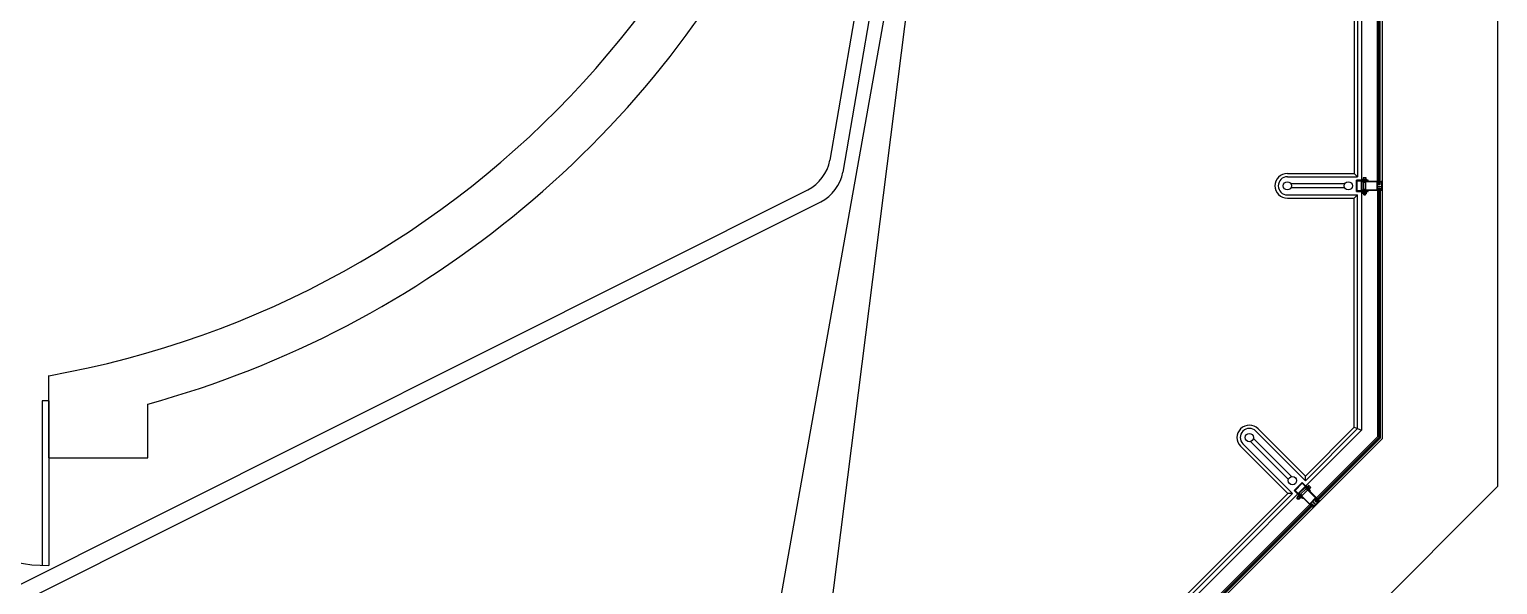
# Model space of a CAD drawing. Extents: x -1592 to 8, y 0 to 418.
# Drawn here: x -1146.07 to -1137.16, y 373.22 to 376.59 of the extents above; entities that cross this region are included whole.
import ezdxf

# ---------------------------------------------------------------- set-up
doc = ezdxf.new("R2010")
doc.units = 0
doc.header["$LTSCALE"] = 0.5
doc.header["$MEASUREMENT"] = 0
for name, color, linetype in [('edificio', 1, 'CONTINUOUS'), ('SALIDAS', 3, 'CONTINUOUS'), ('vidrio', 6, 'CONTINUOUS')]:
    doc.layers.add(name, color=color, linetype=linetype)

# ---------------------------------------------------------------- blocks, each defined once
blk = doc.blocks.new('apoymuro-cortina')
at = {"layer": 'vidrio', "color": 1, "linetype": 'Continuous'}
for p, q in [((0, 0), (-0.0989, 0)), ((0, -0.0574), (0, 0)), ((-0.125, -0.0006), (-0.125, -0.0568)), ((-0.1193, 0), (-0.1244, 0)), ((-0.1244, -0.0574), (-0.1193, -0.0574)), ((-0.122, -0.0096), (-0.122, -0.0032)), ((-0.122, -0.032), (-0.122, -0.0134)), ((-0.0962, -0.032), (-0.122, -0.032)), ((-0.122, -0.0348), (-0.0962, -0.0348)), ((-0.122, -0.044), (-0.122, -0.0348)), ((-0.122, -0.0542), (-0.122, -0.0478)), ((-0.1213, -0.0026), (-0.1199, -0.0026)), ((-0.1199, -0.0102), (-0.1213, -0.0102)), ((-0.1213, -0.0128), (-0.1193, -0.0128)), ((-0.1193, -0.0447), (-0.1213, -0.0447)), ((-0.1213, -0.0472), (-0.1199, -0.0472)), ((-0.1199, -0.0549), (-0.1213, -0.0549)), ((-0.1199, -0.0026), (-0.1199, -0.0038)), ((-0.1199, -0.0089), (-0.1199, -0.0102)), ((-0.1199, -0.0472), (-0.1199, -0.0485)), ((-0.1199, -0.0536), (-0.1199, -0.0549)), ((-0.1186, -0.0038), (-0.1186, -0.0006)), ((-0.1186, -0.0121), (-0.1186, -0.0089)), ((-0.1186, -0.0485), (-0.1186, -0.0453)), ((-0.1186, -0.0568), (-0.1186, -0.0536)), ((-0.0995, -0.0006), (-0.0995, -0.0038)), ((-0.0995, -0.0089), (-0.0995, -0.0121)), ((-0.0995, -0.0453), (-0.0995, -0.0485)), ((-0.0995, -0.0536), (-0.0995, -0.0568)), ((-0.0989, -0.0128), (-0.0968, -0.0128)), ((-0.0968, -0.0447), (-0.0989, -0.0447)), ((-0.0989, -0.0574), (-0.0938, -0.0574)), ((-0.0982, -0.0026), (-0.0968, -0.0026)), ((-0.0982, -0.0038), (-0.0982, -0.0026)), ((-0.0982, -0.0102), (-0.0982, -0.0089)), ((-0.0968, -0.0102), (-0.0982, -0.0102)), ((-0.0982, -0.0472), (-0.0968, -0.0472)), ((-0.0982, -0.0485), (-0.0982, -0.0472)), ((-0.0982, -0.0549), (-0.0982, -0.0536)), ((-0.0968, -0.0549), (-0.0982, -0.0549)), ((-0.0962, -0.0032), (-0.0962, -0.0096)), ((-0.0962, -0.0134), (-0.0962, -0.032)), ((-0.0962, -0.0348), (-0.0962, -0.044)), ((-0.0962, -0.0478), (-0.0962, -0.0542)), ((-0.0938, -0.0574), (0, -0.0574)), ((-0.0931, -0.0033), (-0.0931, -0.0541)), ((-0.0036, -0.0028), (-0.0926, -0.0028)), ((-0.0926, -0.0546), (-0.0036, -0.0546)), ((-0.0031, -0.0541), (-0.0031, -0.0033))]:
    blk.add_line(p, q, dxfattribs=at)
at = {"layer": 'vidrio', "linetype": 'Continuous'}
for p, q in [((-0.0397, 0.0015), (-0.0397, 0.0051)), ((-0.0397, 0.0051), (0.0307, 0.0051)), ((0.0272, 0.0015), (-0.0397, 0.0015)), ((-0.0318, 0.0056), (-0.0318, 0.0075)), ((-0.0318, 0.0075), (-0.0055, 0.0075)), ((-0.0055, 0.0056), (-0.0318, 0.0056)), ((-0.0087, 0.0103), (-0.0287, 0.0103)), ((-0.0287, 0.0103), (-0.0287, 0.0078)), ((-0.0287, 0.0078), (-0.0087, 0.0078)), ((-0.0283, 0.0111), (-0.0283, 0.0201)), ((-0.026, 0.0207), (-0.0113, 0.0207)), ((-0.0113, 0.0105), (-0.026, 0.0105)), ((-0.0237, 0.0201), (-0.0237, 0.0111)), ((-0.0145, 0.0208), (-0.0228, 0.0208)), ((-0.0137, 0.0111), (-0.0137, 0.0201)), ((-0.009, 0.0201), (-0.009, 0.0111)), ((-0.0087, 0.0078), (-0.0087, 0.0103)), ((-0.0055, 0.0075), (-0.0055, 0.0056)), ((0.0272, -0.0589), (0.0272, 0.0015)), ((0.0307, -0.0625), (0.0307, 0.0051)), ((-0.1052, -0.0438), (-0.1133, -0.0438)), ((-0.0397, -0.0589), (0.0272, -0.0589)), ((-0.0397, -0.0625), (-0.0397, -0.0589)), ((0.0307, -0.0625), (-0.0397, -0.0625)), ((-0.0318, -0.0631), (-0.0318, -0.065)), ((-0.0055, -0.0631), (-0.0318, -0.0631)), ((-0.0318, -0.065), (-0.0055, -0.065)), ((-0.0287, -0.0677), (-0.0287, -0.0652)), ((-0.0287, -0.0652), (-0.0087, -0.0652)), ((-0.0087, -0.0677), (-0.0287, -0.0677)), ((-0.0283, -0.0686), (-0.0283, -0.0775)), ((-0.0113, -0.068), (-0.026, -0.068)), ((-0.026, -0.0782), (-0.0113, -0.0782)), ((-0.0127, -0.0055), (-0.0248, -0.0055)), ((-0.0248, -0.0055), (-0.0248, -0.0516)), ((-0.0248, -0.0516), (-0.0127, -0.0516)), ((-0.0247, -0.083), (-0.0247, -0.0782)), ((-0.0127, -0.0792), (-0.0247, -0.0792)), ((-0.0127, -0.0811), (-0.0247, -0.0811)), ((-0.0247, -0.083), (-0.0237, -0.0839)), ((-0.0127, -0.083), (-0.0247, -0.083)), ((-0.0237, -0.0775), (-0.0237, -0.0686)), ((-0.0136, -0.0839), (-0.0237, -0.0839)), ((-0.0145, -0.0783), (-0.0228, -0.0783)), ((-0.0145, -0.0802), (-0.0228, -0.0802)), ((-0.0145, -0.0821), (-0.0228, -0.0821)), ((-0.0187, -0.0838), (-0.0187, -0.0839)), ((-0.0137, -0.0686), (-0.0137, -0.0775)), ((-0.0127, -0.083), (-0.0136, -0.0839)), ((-0.0127, -0.0516), (-0.0127, -0.0055)), ((-0.0127, -0.083), (-0.0127, -0.0782)), ((-0.009, -0.0775), (-0.009, -0.0686)), ((-0.0087, -0.0652), (-0.0087, -0.0677)), ((-0.0055, -0.065), (-0.0055, -0.0631))]:
    blk.add_line(p, q, dxfattribs=at)
at = {"layer": 'vidrio', "color": 1, "linetype": 'Continuous', "extrusion": (0, 0, -1)}
for centre, major_axis, start_param, end_param in [((-0.0989, -0.0006), (0.000451, -0.000451), 2.356194, 3.926991), ((-0.1244, -0.0006), (0.000451, -0.000451), 2.356194, 3.926991), ((-0.1244, -0.0568), (0.000451, 0.000451), 2.356194, 3.926991), ((-0.1213, -0.0032), (0.000451, -0.000451), 2.356194, 3.926991), ((-0.1213, -0.0096), (0.000451, 0.000451), 2.356194, 3.926991), ((-0.1213, -0.0134), (0.000451, -0.000451), 2.356194, 3.926991), ((-0.1213, -0.044), (0.000451, 0.000451), 2.356194, 3.926991), ((-0.1213, -0.0478), (0.000451, -0.000451), 2.356194, 3.926991), ((-0.1213, -0.0542), (0.000451, 0.000451), 2.356194, 3.926991), ((-0.1193, -0.0038), (0.000451, 0.000451), 2.356194, 3.926991), ((-0.1193, -0.0089), (0.000451, -0.000451), 2.356194, 3.926991), ((-0.1193, -0.0485), (0.000451, 0.000451), 2.356194, 3.926991), ((-0.1193, -0.0536), (0.000451, -0.000451), 2.356194, 3.926991), ((-0.1193, -0.0006), (0.000451, -0.000451), 3.926991, 5.497787), ((-0.1193, -0.0038), (0.000451, -0.000451), -0.785398, 0.785398), ((-0.1193, -0.0089), (0.000451, -0.000451), 3.926991, 5.497787), ((-0.1193, -0.0121), (0.000451, -0.000451), -0.785398, 0.785398), ((-0.1193, -0.0453), (0.000451, -0.000451), 3.926991, 5.497787), ((-0.1193, -0.0485), (0.000451, -0.000451), -0.785398, 0.785398), ((-0.1193, -0.0536), (0.000451, -0.000451), 3.926991, 5.497787), ((-0.1193, -0.0568), (0.000451, -0.000451), -0.785398, 0.785398), ((-0.0989, -0.0038), (0.000451, 0.000451), 2.356194, 3.926991), ((-0.0989, -0.0089), (0.000451, -0.000451), 2.356194, 3.926991), ((-0.0989, -0.0121), (0.000451, 0.000451), 2.356194, 3.926991), ((-0.0989, -0.0453), (0.000451, -0.000451), 2.356194, 3.926991), ((-0.0989, -0.0485), (0.000451, 0.000451), 2.356194, 3.926991), ((-0.0989, -0.0536), (0.000451, -0.000451), 2.356194, 3.926991), ((-0.0989, -0.0568), (0.000451, 0.000451), 2.356194, 3.926991), ((-0.0989, -0.0038), (0.000451, -0.000451), -0.785398, 0.785398), ((-0.0989, -0.0089), (0.000451, -0.000451), 3.926991, 5.497787), ((-0.0989, -0.0485), (0.000451, -0.000451), -0.785398, 0.785398), ((-0.0989, -0.0536), (0.000451, -0.000451), 3.926991, 5.497787), ((-0.0968, -0.0032), (0.000451, 0.000451), 5.497787, 7.068583), ((-0.0968, -0.0096), (0.000451, -0.000451), -0.785398, 0.785398), ((-0.0968, -0.0134), (0.000451, -0.000451), 3.926991, 5.497787), ((-0.0968, -0.044), (0.000451, -0.000451), -0.785398, 0.785398), ((-0.0968, -0.0478), (0.000451, 0.000451), 5.497787, 7.068583), ((-0.0926, -0.0033), (0.000361, 0.000361), 3.926991, 5.497787), ((-0.0926, -0.0541), (0.000361, 0.000361), 2.356194, 3.926991)]:
    blk.add_ellipse(centre, major_axis=major_axis, ratio=1, start_param=start_param, end_param=end_param, dxfattribs=at)
at = {"layer": 'vidrio', "linetype": 'Continuous', "extrusion": (0, 0, -1)}
for centre, major_axis, start_param, end_param in [((-0.026, 0.0161), (0.00325, -0.00325), 3.399063, 4.454918), ((-0.026, 0.0151), (0.00325, -0.00325), 0.257471, 1.313326), ((-0.0187, 0.0004), (0.0144, -0.0144), 3.678281, 4.175701), ((-0.0187, 0.0309), (0.0144, 0.0144), 2.107484, 2.604904), ((-0.0113, 0.0161), (0.00325, -0.00325), 3.399063, 4.454918), ((-0.0113, 0.0151), (0.00325, -0.00325), 0.257471, 1.313326), ((-0.026, -0.0726), (0.00325, 0.00325), 4.96986, 6.025715), ((-0.026, -0.0736), (0.00325, 0.00325), 1.828267, 2.884122), ((-0.0187, -0.0883), (0.0144, 0.0144), 5.249077, 5.746497), ((-0.0187, -0.0578), (0.0144, -0.0144), 0.536688, 1.034108), ((-0.0113, -0.0726), (0.00325, 0.00325), 4.96986, 6.025715), ((-0.0113, -0.0736), (0.00325, 0.00325), 1.828267, 2.884122)]:
    blk.add_ellipse(centre, major_axis=major_axis, ratio=1, start_param=start_param, end_param=end_param, dxfattribs=at)
at = {"layer": 'vidrio', "color": 5, "linetype": 'Continuous', "extrusion": (0, 0, -1)}
for centre, major_axis, start_param, end_param in [((-0.0036, -0.0033), (0.000361, -0.000361), 3.926991, 5.497787), ((-0.0036, -0.0541), (0.000361, 0.000361), 0.785398, 2.356194)]:
    blk.add_ellipse(centre, major_axis=major_axis, ratio=1, start_param=start_param, end_param=end_param, dxfattribs=at)

msp = doc.modelspace()

# ---------------------------------------------------------------- linework, layer by layer
at = {"layer": 'edificio', "color": 1}
for p, q in [((-1137.1642, 385.9983), (-1137.1642, 373.811)), ((-1138.0916, 375.6488), (-1138.4176, 375.6488)), ((-1138.0916, 375.6238), (-1138.4176, 375.6238)), ((-1137.1642, 373.811), (-1140.1142, 370.861))]:
    msp.add_line(p, q, dxfattribs=at)
at = {"layer": 'edificio'}
for p, q in [((-1137.9892, 382.9572), (-1137.9892, 374.1528)), ((-1137.8759, 375.6425), (-1137.884, 375.6425)), ((-1140.8849, 371.2571), (-1137.9892, 374.1528)), ((-1138.415, 373.8718), (-1138.6454, 374.1023)), ((-1138.4326, 373.8541), (-1138.6631, 374.0846)), ((-1145.9496, 373.9863), (-1145.3496, 373.9863))]:
    msp.add_line(p, q, dxfattribs=at)
at = {"layer": 'edificio', "color": 6}
for p, q in [((-1137.8642, 382.9572), (-1137.8642, 374.1009)), ((-1138.0342, 378.5613), (-1138.0342, 375.7113)), ((-1138.0142, 378.5813), (-1138.0142, 375.6913)), ((-1138.4392, 375.7113), (-1138.0342, 375.7113)), ((-1138.0142, 375.6913), (-1138.0342, 375.7113)), ((-1138.4392, 375.6913), (-1138.0142, 375.6913)), ((-1138.4392, 375.5813), (-1138.0142, 375.5813)), ((-1138.4392, 375.5613), (-1138.0342, 375.5613)), ((-1138.0142, 375.5813), (-1138.0342, 375.5613)), ((-1138.0342, 374.1714), (-1138.0342, 375.5613)), ((-1138.0142, 374.1631), (-1138.0142, 375.5813)), ((-1137.8642, 374.1009), (-1140.8392, 371.1259)), ((-1138.6307, 374.1477), (-1138.3302, 373.8471)), ((-1138.6166, 374.1618), (-1138.3302, 373.8754)), ((-1138.3302, 373.8754), (-1138.0342, 374.1714)), ((-1138.0142, 374.1631), (-1138.3302, 373.8471)), ((-1138.0342, 374.1714), (-1137.9892, 374.1528)), ((-1138.7226, 374.0557), (-1138.4363, 373.7694)), ((-1138.7085, 374.0699), (-1138.408, 373.7694)), ((-1138.3302, 373.8471), (-1138.3302, 373.8754)), ((-1140.4515, 371.7258), (-1138.408, 373.7694)), ((-1140.4515, 371.7541), (-1138.4363, 373.7694)), ((-1138.408, 373.7694), (-1138.4363, 373.7694))]:
    msp.add_line(p, q, dxfattribs=at)
at = {"layer": 'edificio', "linetype": 'Continuous'}
for p, q in [((-1137.8933, 375.665), (-1137.8933, 377.1076)), ((-1137.884, 375.6425), (-1137.884, 377.1214)), ((-1137.8799, 375.6425), (-1137.8799, 377.1214)), ((-1137.8759, 375.6425), (-1137.8759, 377.1214)), ((-1137.884, 375.6216), (-1137.884, 374.1092)), ((-1137.8799, 375.6216), (-1137.8799, 374.1075)), ((-1137.8759, 375.6216), (-1137.8759, 374.1058)), ((-1137.8933, 375.608), (-1137.8933, 374.113)), ((-1137.884, 374.1092), (-1138.2725, 373.7206)), ((-1137.8799, 374.1075), (-1138.2696, 373.7178)), ((-1137.8759, 374.1058), (-1138.2668, 373.7149)), ((-1137.8933, 374.113), (-1138.263, 373.7433)), ((-1138.2874, 373.7057), (-1139.3331, 372.66)), ((-1138.2845, 373.7029), (-1139.3303, 372.6571)), ((-1138.2817, 373.7), (-1139.3274, 372.6543)), ((-1138.3036, 373.7027), (-1139.3237, 372.6826))]:
    msp.add_line(p, q, dxfattribs=at)
at = {"layer": 'edificio', "ltscale": 0.75}
for p, q in [((-1145.9496, 373.9863), (-1145.9496, 374.4844)), ((-1145.3496, 373.9863), (-1145.3496, 374.3122))]:
    msp.add_line(p, q, dxfattribs=at)
at = {"layer": 'edificio', "ltscale": 0.1}
for p, q in [((-1145.9896, 374.3322), (-1145.9896, 373.3322)), ((-1145.9496, 374.3322), (-1145.9896, 374.3322)), ((-1145.9496, 374.3322), (-1145.9496, 373.3322))]:
    msp.add_line(p, q, dxfattribs=at)
at = {"layer": 'edificio', "color": 1}
for centre in [(-1138.4392, 375.6363), (-1138.0699, 375.6363)]:
    msp.add_circle(centre, 0.025, dxfattribs=at)
at = {"layer": 'edificio'}
for centre in [(-1138.6696, 374.1088), (-1138.4085, 373.8477)]:
    msp.add_circle(centre, 0.025, dxfattribs=at)
at = {"layer": 'edificio', "ltscale": 0.75}
for radius, start, end in [(5.75, 280.01541, 355.01146), (6.05, 285.33504, 334.30389)]:
    msp.add_arc((-1146.9496, 380.1467), radius, start, end, dxfattribs=at)
at = {"layer": 'edificio', "color": 6}
for centre, radius, start, end in [((-1138.4392, 375.6363), 0.075, 90, 270), ((-1138.4392, 375.6363), 0.055, 90, 270), ((-1138.6696, 374.1088), 0.075, 45, 225), ((-1138.6696, 374.1088), 0.055, 45, 225)]:
    msp.add_arc(centre, radius, start, end, dxfattribs=at)
at = {"layer": 'edificio', "ltscale": 0.1}
msp.add_arc((-1145.9496, 374.3322), 1, 180, 270, dxfattribs=at)
at = {"layer": 'SALIDAS'}
for p, q in [((-1139.0671, 388.2389), (-1141.2135, 375.7925)), ((-1138.9784, 388.2234), (-1141.1347, 375.7202)), ((-1140.7363, 377.5005), (-1141.5635, 372.8436)), ((-1141.2347, 372.8379), (-1140.6476, 377.4852)), ((-1149.9243, 371.3114), (-1141.3478, 375.6115)), ((-1149.7773, 371.2733), (-1141.269, 375.5392))]:
    msp.add_line(p, q, dxfattribs=at)
for centre in [(-1141.4599, 375.835), (-1141.381, 375.7626)]:
    msp.add_arc(centre, 0.25, 296.62816, 350.21524, dxfattribs=at)

# ---------------------------------------------------------------- block references
at = {"layer": 'edificio', "color": 6, "xscale": -1}
msp.add_blockref('apoymuro-cortina', (-1137.9892, 375.665), dxfattribs=at)
at = {"layer": 'edificio', "color": 6, "xscale": -1, "rotation": 315.0000000000069}
msp.add_blockref('apoymuro-cortina', (-1138.3311, 373.8109), dxfattribs=at)

doc.saveas('drawing.dxf')
